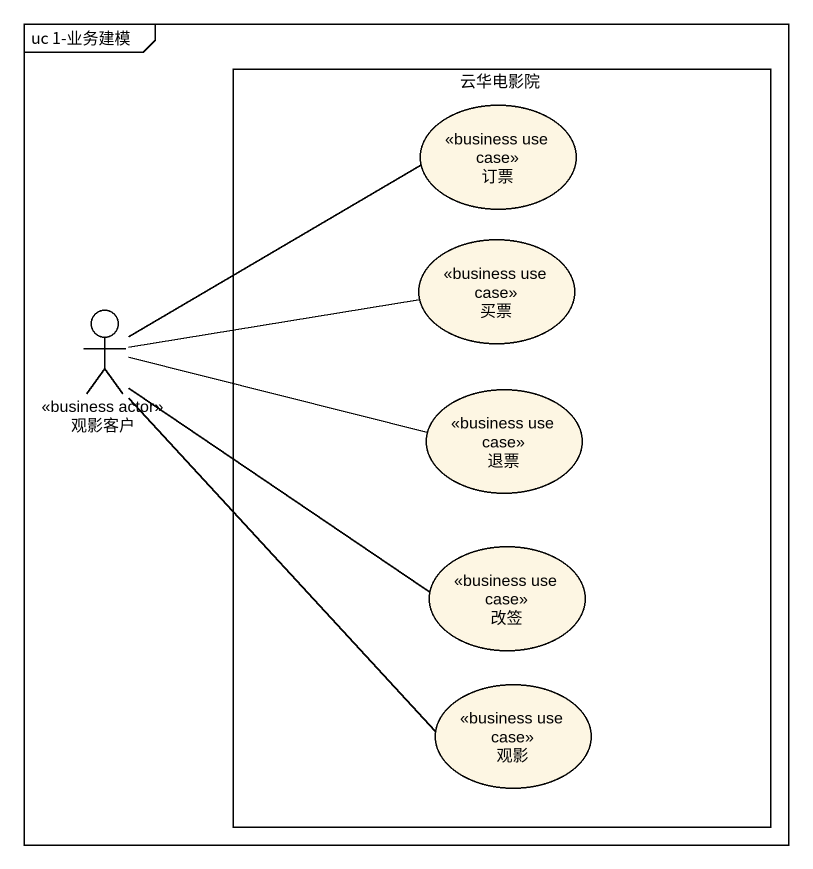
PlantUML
@startuml
mainframe uc 1-业务建模
rectangle 云华电影院 {
  usecase 订票 <<business use case>>
  usecase 买票 <<business use case>>
  usecase 退票 <<business use case>>
  usecase 改签 <<business use case>>
  usecase 观影 <<business use case>>
}
actor 观影客户 <<business actor>>
观影客户 -right- 订票
观影客户 -right- 买票
观影客户 -right- 退票
观影客户 -right- 改签
观影客户 -- 观影
@enduml
